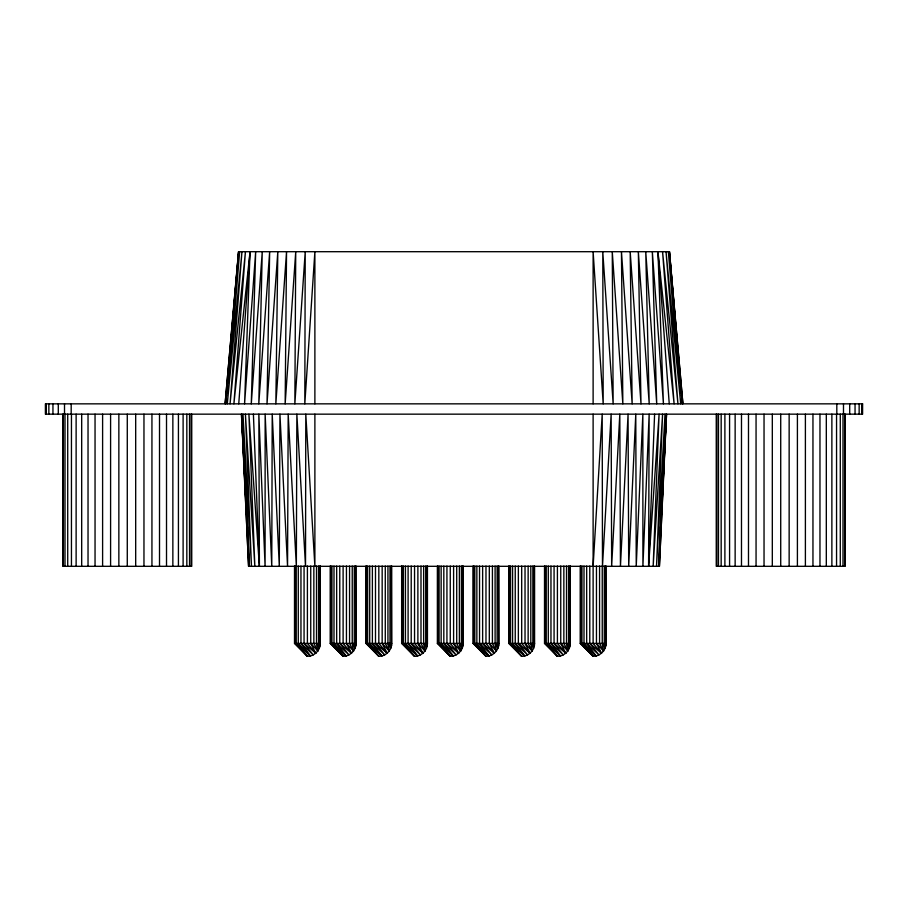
<?xml version="1.0" encoding="UTF-8"?>
<svg xmlns="http://www.w3.org/2000/svg" width="908" height="908" viewBox="0 0 908 908"><rect width="100%" height="100%" fill="white"/><g stroke="black" fill="none" stroke-linecap="round" stroke-linejoin="round"><path stroke-width="1.36" d="M669.366 251.698L682.895 403.844L669.48 251.698L238.52 251.698L225.105 403.844L238.634 251.698L225.638 403.844L239.644 251.698L227.295 403.844L241.959 251.698L230.053 403.844L245.444 251.698L233.889 403.844L250.041 251.698L244.57 403.844L255.67 251.698L251.278 403.844L262.253 251.698L258.791 403.844L269.665 251.698L267.009 403.844L277.814 251.698L275.839 403.844L286.542 251.698L285.157 403.844L295.736 251.698L294.85 403.844L305.224 251.698L304.804 403.844L314.883 251.698L314.883 403.844M654.6 414.161L648.641 566.047M659.685 547.989L660.003 540.941M660.559 528.263L660.865 521.226M661.489 507.141L661.682 502.907M662.363 487.414L662.556 483.192M663.305 466.281L663.43 463.466M243.809 460.651L241.46 414.161L248.588 566.308L659.412 566.308L666.336 414.161L658.629 566.308L665.019 414.161L656.529 566.308L662.59 414.161L653.158 566.308L659.095 414.161L648.596 566.308L649.152 414.161L642.909 566.308L642.853 414.161L636.236 566.308L635.782 414.161L628.699 566.308L628.064 414.161L620.448 566.308L619.812 414.161L611.651 566.308L611.141 414.161L602.481 566.308L602.208 414.161L593.117 566.308M659.412 566.308L666.54 414.161L664.191 460.651M659.651 550.804L660.15 540.941M660.581 532.497L661.149 521.226M661.501 514.178L662.068 502.907M662.352 497.278L663.056 483.192M663.271 478.959L664.054 463.466M238.747 403.844L250.041 251.698M226.24 398.203L226.512 395.389M227.17 388.352L227.431 385.525M320.297 566.047L320.297 643.409C320.376 650.298 314.293 656.37 307.403 656.302L294.51 643.409L294.51 566.047M356.004 566.047L356.004 643.409C356.095 650.298 350 656.37 343.111 656.302L330.217 643.409L330.217 566.047M391.723 566.047L391.723 643.409C391.813 650.298 385.718 656.37 378.829 656.302L365.935 643.409L365.935 566.047M427.441 566.047L427.441 643.409C427.52 650.298 421.437 656.37 414.547 656.302L401.654 643.409L401.654 566.047M463.159 566.047L463.159 643.409C463.239 650.298 457.155 656.37 450.266 656.302L437.372 643.409L437.372 566.047M498.867 566.047L498.867 643.409C498.957 650.298 492.862 656.37 485.973 656.302L473.079 643.409L473.079 566.047M534.585 566.047L534.585 643.409C534.676 650.298 528.581 656.37 521.691 656.302L508.798 643.409L508.798 566.047M570.303 566.047L570.303 643.409C570.383 650.298 564.299 656.37 557.41 656.302L544.516 643.409L544.516 566.047M606.011 566.047L606.011 643.409C606.101 650.298 600.018 656.37 593.117 656.302L580.223 643.409L580.223 566.047M294.51 643.409L320.297 643.409M330.217 643.409L356.004 643.409M365.935 643.409L391.723 643.409M401.654 643.409L427.441 643.409M437.372 643.409L463.159 643.409M473.079 643.409L498.867 643.409M508.798 643.409L534.585 643.409M544.516 643.409L570.303 643.409M580.223 643.409L606.011 643.409M589.78 566.047L589.78 643.409L601.493 653.215L596.465 643.409L596.465 566.047M554.073 566.047L554.073 643.409L565.786 653.215L560.747 643.409L560.747 566.047M518.355 566.047L518.355 643.409L530.068 653.215L525.028 643.409L525.028 566.047M482.636 566.047L482.636 643.409L494.349 653.215L489.31 643.409L489.31 566.047M446.929 566.047L446.929 643.409L458.631 653.215L453.603 643.409L453.603 566.047M411.211 566.047L411.211 643.409L422.924 653.215L417.884 643.409L417.884 566.047M375.492 566.047L375.492 643.409L387.205 653.215L382.166 643.409L382.166 566.047M339.774 566.047L339.774 643.409L351.487 653.215L346.447 643.409L346.447 566.047M304.066 566.047L304.066 643.409L315.768 653.215L310.74 643.409L310.74 566.047M581.96 566.047L581.96 643.409L596.136 655.951L586.67 643.409L586.67 566.047M546.241 566.047L546.241 643.409L560.418 655.951L550.963 643.409L550.963 566.047M510.523 566.047L510.523 643.409L524.699 655.951L515.245 643.409L515.245 566.047M474.805 566.047L474.805 643.409L488.981 655.951L479.526 643.409L479.526 566.047M439.097 566.047L439.097 643.409L453.274 655.951L443.819 643.409L443.819 566.047M403.379 566.047L403.379 643.409L417.555 655.951L408.101 643.409L408.101 566.047M367.661 566.047L367.661 643.409L381.837 655.951L372.382 643.409L372.382 566.047M331.953 566.047L331.953 643.409L346.13 655.951L336.664 643.409L336.664 566.047M296.235 566.047L296.235 643.409L310.411 655.951L300.957 643.409L300.957 566.047M586.67 643.409L598.974 654.895L589.78 643.409M550.963 643.409L563.255 654.895L554.073 643.409M515.245 643.409L527.548 654.895L518.355 643.409M479.526 643.409L491.83 654.895L482.636 643.409M443.819 643.409L456.111 654.895L446.929 643.409M408.101 643.409L420.404 654.895L411.211 643.409M372.382 643.409L384.686 654.895L375.492 643.409M336.664 643.409L348.967 654.895L339.774 643.409M300.957 643.409L313.249 654.895L304.066 643.409M596.136 655.951L584.003 643.409L584.003 566.047M560.418 655.951L548.284 643.409L548.284 566.047M524.699 655.951L512.577 643.409L512.577 566.047M488.981 655.951L476.859 643.409L476.859 566.047M453.274 655.951L441.14 643.409L441.14 566.047M417.555 655.951L405.433 643.409L405.433 566.047M381.837 655.951L369.715 643.409L369.715 566.047M346.13 655.951L333.996 643.409L333.996 566.047M310.411 655.951L298.278 643.409L298.278 566.047M596.465 643.409L603.559 650.991L602.242 643.409L602.242 566.047M560.747 643.409L567.841 650.991L566.524 643.409L566.524 566.047M525.028 643.409L532.122 650.991L530.805 643.409L530.805 566.047M489.31 643.409L496.404 650.991L495.098 643.409L495.098 566.047M453.603 643.409L460.696 650.991L459.38 643.409L459.38 566.047M417.884 643.409L424.978 650.991L423.661 643.409L423.661 566.047M382.166 643.409L389.26 650.991L387.943 643.409L387.943 566.047M346.447 643.409L353.541 650.991L352.236 643.409L352.236 566.047M310.74 643.409L317.834 650.991L316.517 643.409L316.517 566.047M581.96 643.409L593.117 656.302L580.666 643.409L580.666 566.047M546.241 643.409L557.41 656.302L544.948 643.409L544.948 566.047M510.523 643.409L521.691 656.302L509.24 643.409L509.24 566.047M474.805 643.409L485.973 656.302L473.522 643.409L473.522 566.047M439.097 643.409L450.266 656.302L437.804 643.409L437.804 566.047M403.379 643.409L414.547 656.302L402.096 643.409L402.096 566.047M367.661 643.409L378.829 656.302L366.378 643.409L366.378 566.047M331.953 643.409L343.111 656.302L330.66 643.409L330.66 566.047M296.235 643.409L307.403 656.302L294.941 643.409L294.941 566.047M601.493 653.215L593.117 643.409L593.117 414.161M565.786 653.215L557.41 643.409L557.41 566.047M530.068 653.215L521.691 643.409L521.691 566.047M494.349 653.215L485.973 643.409L485.973 566.047M458.631 653.215L450.266 643.409L450.266 566.047M422.924 653.215L414.547 643.409L414.547 566.047M387.205 653.215L378.829 643.409L378.829 566.047M351.487 653.215L343.111 643.409L343.111 566.047M315.768 653.215L307.403 643.409L307.403 566.047M604.285 566.047L604.285 643.409L605.772 645.928L605.579 566.047M568.578 566.047L568.578 643.409L570.054 645.928L569.861 566.047M532.86 566.047L532.86 643.409L534.335 645.928L534.142 566.047M497.141 566.047L497.141 643.409L498.617 645.928L498.435 566.047M461.423 566.047L461.423 643.409L462.91 645.928L462.717 566.047M425.716 566.047L425.716 643.409L427.191 645.928L426.998 566.047M389.997 566.047L389.997 643.409L391.473 645.928L391.28 566.047M354.279 566.047L354.279 643.409L355.766 645.928L355.573 566.047M318.56 566.047L318.56 643.409L320.047 645.928L319.854 566.047M602.242 643.409L605.034 648.346L604.285 643.409M566.524 643.409L569.316 648.346L568.578 643.409M530.805 643.409L533.609 648.346L532.86 643.409M495.098 643.409L497.89 648.346L497.141 643.409M459.38 643.409L462.172 648.346L461.423 643.409M423.661 643.409L426.454 648.346L425.716 643.409M387.943 643.409L390.746 648.346L389.997 643.409M352.236 643.409L355.028 648.346L354.279 643.409M316.517 643.409L319.31 648.346L318.56 643.409M603.559 650.991L599.564 643.409L599.564 566.047M567.841 650.991L563.857 643.409L563.857 566.047M532.122 650.991L528.138 643.409L528.138 566.047M496.404 650.991L492.42 643.409L492.42 566.047M460.696 650.991L456.713 643.409L456.713 566.047M424.978 650.991L420.994 643.409L420.994 566.047M389.26 650.991L385.276 643.409L385.276 566.047M353.541 650.991L349.557 643.409L349.557 566.047M317.834 650.991L313.85 643.409L313.85 566.047M593.117 403.844L593.117 251.698L603.196 403.844L602.776 251.698L613.15 403.844L612.264 251.698L622.843 403.844L621.458 251.698L632.161 403.844L630.186 251.698L640.991 403.844L638.335 251.698L649.209 403.844L645.747 251.698L656.722 403.844L652.33 251.698L663.43 403.844L657.96 251.698L674.111 403.844L662.556 251.698L677.947 403.844L666.041 251.698L680.705 403.844L668.356 251.698L682.362 403.844L669.48 251.698M680.569 385.525L680.83 388.352M681.488 395.389L681.76 398.203M657.96 251.698L669.253 403.844M243.946 463.466L244.729 478.959M244.944 483.192L245.648 497.278M245.932 502.907L246.499 514.178M246.851 521.226L247.419 532.497M247.85 540.941L248.349 550.804M248.588 566.308L241.664 414.161L249.371 566.308L242.981 414.161L251.471 566.308L245.41 414.161L254.842 566.308L248.906 414.161L259.359 566.047M244.57 463.466L244.695 466.281M245.444 483.192L245.637 487.414M246.318 502.907L246.511 507.141M247.135 521.226L247.441 528.263M247.998 540.941L248.315 547.989M253.4 414.161L259.404 566.308L258.848 414.161L265.091 566.308L265.147 414.161L271.764 566.308L272.218 414.161L279.301 566.308L279.936 414.161L287.552 566.308L288.188 414.161L296.349 566.308L296.859 414.161L305.519 566.308L305.792 414.161L314.883 566.308L314.883 414.161M861.726 403.844L861.726 414.161M859.15 403.844L859.15 414.161M855.052 403.844L855.052 414.161M849.706 403.844L849.706 414.161M845.189 414.161L845.189 566.308L716.253 566.308L716.253 414.161M844.644 414.161L844.644 566.308M843.487 403.844L843.487 414.161M842.999 414.161L842.999 566.308M840.286 414.161L840.286 566.308M836.813 403.844L836.813 414.161M836.552 414.161L836.552 566.308M831.876 414.161L831.876 566.308M826.314 414.161L826.314 566.308M819.969 414.161L819.969 566.308M812.955 414.161L812.955 566.308M805.396 414.161L805.396 566.308M797.406 414.161L797.406 566.308M789.143 414.161L789.143 566.308M780.721 414.161L780.721 566.308M772.311 414.161L772.311 566.308M764.037 414.161L764.037 566.308M756.058 414.161L756.058 566.308M748.487 414.161L748.487 566.308M741.484 414.161L741.484 566.308M735.14 414.161L735.14 566.308M729.578 414.161L729.578 566.308M724.89 414.161L724.89 566.308M721.168 414.161L721.168 566.308M718.455 414.161L718.455 566.308M716.809 414.161L716.809 566.308M191.747 414.161L191.747 566.308L62.811 566.308L62.811 414.161M191.191 414.161L191.191 566.308M189.545 414.161L189.545 566.308M186.832 414.161L186.832 566.308M183.11 414.161L183.11 566.308M178.422 414.161L178.422 566.308M172.861 414.161L172.861 566.308M166.516 414.161L166.516 566.308M159.513 414.161L159.513 566.308M151.942 414.161L151.942 566.308M143.963 414.161L143.963 566.308M135.689 414.161L135.689 566.308M127.279 414.161L127.279 566.308M118.857 414.161L118.857 566.308M110.594 414.161L110.594 566.308M102.604 414.161L102.604 566.308M95.045 414.161L95.045 566.308M88.031 414.161L88.031 566.308M81.686 414.161L81.686 566.308M76.124 414.161L76.124 566.308M71.448 414.161L71.448 566.308M71.187 403.844L71.187 414.161M67.714 414.161L67.714 566.308M65.001 414.161L65.001 566.308M64.513 403.844L64.513 414.161M63.356 414.161L63.356 566.308M58.294 403.844L58.294 414.161M52.948 403.844L52.948 414.161M48.85 403.844L48.85 414.161M46.274 403.844L46.274 414.161M659.129 560.667L658.879 566.308L659.163 560.667M862.6 403.844L45.4 403.844L45.4 414.161L862.6 414.161L862.6 403.844M249.121 566.308L248.837 560.667L249.121 566.308"/></g></svg>
